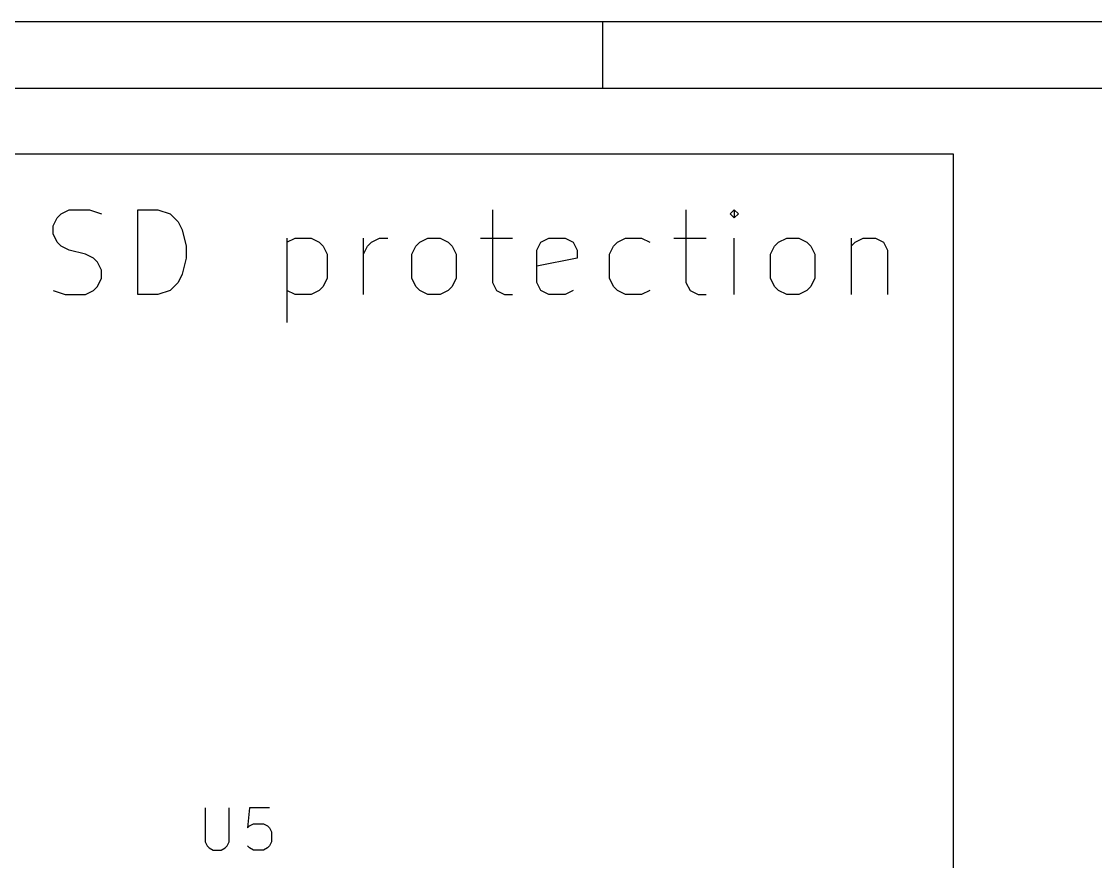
# Model space of a CAD drawing. Extents: x 0.4 to 16.1, y -11.3 to -0.4.
# Drawn here: x 9.549 to 10.818, y -1.386 to -0.394 of the extents above; entities that cross this region are included whole.
import ezdxf

# ---------------------------------------------------------------- set-up
doc = ezdxf.new("R2010")
doc.units = 0
doc.header["$MEASUREMENT"] = 0
for name, color, linetype in [('BLUE3', 171, 'CONTINUOUS'), ('CYAN2', 4, 'CONTINUOUS'), ('RED2', 1, 'CONTINUOUS')]:
    doc.layers.add(name, color=color, linetype=linetype)

msp = doc.modelspace()

# ---------------------------------------------------------------- linework, layer by layer
at = {"layer": 'BLUE3', "linetype": 'CONTINUOUS'}
for p, q in [((5.05, -0.55), (10.65, -0.55)), ((10.65, -0.55), (10.65, -4.65)), ((9.5915, -0.6258), (9.5963, -0.621)), ((9.5963, -0.621), (9.6058, -0.6163)), ((9.6058, -0.6163), (9.6296, -0.6163)), ((9.6296, -0.6163), (9.6439, -0.621)), ((9.6868, -0.7163), (9.6868, -0.6163)), ((9.6868, -0.6163), (9.7106, -0.6163)), ((9.7106, -0.6163), (9.7249, -0.621)), ((9.7249, -0.621), (9.7344, -0.6306)), ((10.1058, -0.6163), (10.1058, -0.702)), ((10.3344, -0.6163), (10.3344, -0.702)), ((10.3915, -0.6163), (10.3868, -0.621)), ((10.3868, -0.621), (10.3915, -0.6258)), ((10.3963, -0.621), (10.3915, -0.6163)), ((10.3915, -0.6163), (10.3915, -0.6258)), ((10.3915, -0.6258), (10.3963, -0.621)), ((9.5868, -0.6353), (9.5915, -0.6258)), ((9.7344, -0.6306), (9.7392, -0.6401)), ((9.5868, -0.6448), (9.5868, -0.6353)), ((9.5915, -0.6544), (9.5868, -0.6448)), ((9.7392, -0.6401), (9.7439, -0.6591)), ((9.5963, -0.6591), (9.5915, -0.6544)), ((9.6058, -0.6639), (9.5963, -0.6591)), ((9.7439, -0.6591), (9.7439, -0.6734)), ((9.863, -0.6496), (9.863, -0.7496)), ((9.863, -0.6544), (9.8725, -0.6496)), ((9.8725, -0.6496), (9.8915, -0.6496)), ((9.8915, -0.6496), (9.9011, -0.6544)), ((9.9011, -0.6544), (9.9058, -0.6591)), ((9.9058, -0.6591), (9.9106, -0.6686)), ((9.9534, -0.7163), (9.9534, -0.6496)), ((9.9534, -0.6686), (9.9582, -0.6591)), ((9.9582, -0.6591), (9.963, -0.6544)), ((9.963, -0.6544), (9.9725, -0.6496)), ((9.9725, -0.6496), (9.982, -0.6496)), ((10.0106, -0.6686), (10.0153, -0.6591)), ((10.0153, -0.6591), (10.0201, -0.6544)), ((10.0201, -0.6544), (10.0296, -0.6496)), ((10.0296, -0.6496), (10.0439, -0.6496)), ((10.0439, -0.6496), (10.0534, -0.6544)), ((10.0534, -0.6544), (10.0582, -0.6591)), ((10.0582, -0.6591), (10.063, -0.6686)), ((10.0915, -0.6496), (10.1296, -0.6496)), ((10.1582, -0.6639), (10.163, -0.6544)), ((10.163, -0.6544), (10.1725, -0.6496)), ((10.1725, -0.6496), (10.1915, -0.6496)), ((10.1915, -0.6496), (10.2011, -0.6544)), ((10.2011, -0.6544), (10.2058, -0.6639)), ((10.2439, -0.6686), (10.2487, -0.6591)), ((10.2487, -0.6591), (10.2534, -0.6544)), ((10.2534, -0.6544), (10.263, -0.6496)), ((10.263, -0.6496), (10.282, -0.6496)), ((10.282, -0.6496), (10.2915, -0.6544)), ((10.3201, -0.6496), (10.3582, -0.6496)), ((10.3915, -0.7163), (10.3915, -0.6496)), ((10.4344, -0.6686), (10.4391, -0.6591)), ((10.4391, -0.6591), (10.4439, -0.6544)), ((10.4439, -0.6544), (10.4534, -0.6496)), ((10.4534, -0.6496), (10.4677, -0.6496)), ((10.4677, -0.6496), (10.4772, -0.6544)), ((10.4772, -0.6544), (10.482, -0.6591)), ((10.482, -0.6591), (10.4868, -0.6686)), ((10.5296, -0.6496), (10.5296, -0.7163)), ((10.5296, -0.6591), (10.5344, -0.6544)), ((10.5344, -0.6544), (10.5439, -0.6496)), ((10.5439, -0.6496), (10.5582, -0.6496)), ((10.5582, -0.6496), (10.5677, -0.6544)), ((10.5677, -0.6544), (10.5725, -0.6639)), ((9.6249, -0.6686), (9.6058, -0.6639)), ((9.6344, -0.6734), (9.6249, -0.6686)), ((9.9106, -0.6686), (9.9106, -0.6972)), ((10.0106, -0.6972), (10.0106, -0.6686)), ((10.063, -0.6686), (10.063, -0.6972)), ((10.1582, -0.702), (10.1582, -0.6639)), ((10.2058, -0.6639), (10.2058, -0.6734)), ((10.2439, -0.6972), (10.2439, -0.6686)), ((10.4344, -0.6972), (10.4344, -0.6686)), ((10.4868, -0.6686), (10.4868, -0.6972)), ((10.5725, -0.6639), (10.5725, -0.7163)), ((9.6392, -0.6782), (9.6344, -0.6734)), ((9.6439, -0.6877), (9.6392, -0.6782)), ((9.7439, -0.6734), (9.7392, -0.6925)), ((10.2058, -0.6734), (10.1582, -0.6829)), ((9.6392, -0.7067), (9.6439, -0.6972)), ((9.6439, -0.6972), (9.6439, -0.6877)), ((9.7392, -0.6925), (9.7344, -0.702)), ((9.9106, -0.6972), (9.9058, -0.7067)), ((10.0153, -0.7067), (10.0106, -0.6972)), ((10.063, -0.6972), (10.0582, -0.7067)), ((10.2487, -0.7067), (10.2439, -0.6972)), ((10.4391, -0.7067), (10.4344, -0.6972)), ((10.4868, -0.6972), (10.482, -0.7067)), ((9.6344, -0.7115), (9.6392, -0.7067)), ((9.7344, -0.702), (9.7249, -0.7115)), ((9.9058, -0.7067), (9.9011, -0.7115)), ((10.0201, -0.7115), (10.0153, -0.7067)), ((10.0582, -0.7067), (10.0534, -0.7115)), ((10.1058, -0.702), (10.1106, -0.7115)), ((10.163, -0.7115), (10.1582, -0.702)), ((10.2534, -0.7115), (10.2487, -0.7067)), ((10.3344, -0.702), (10.3392, -0.7115)), ((10.4439, -0.7115), (10.4391, -0.7067)), ((10.482, -0.7067), (10.4772, -0.7115)), ((9.5868, -0.7115), (9.6011, -0.7163)), ((9.6011, -0.7163), (9.6249, -0.7163)), ((9.6249, -0.7163), (9.6344, -0.7115)), ((9.7106, -0.7163), (9.6868, -0.7163)), ((9.7249, -0.7115), (9.7106, -0.7163)), ((9.8725, -0.7163), (9.863, -0.7115)), ((9.8915, -0.7163), (9.8725, -0.7163)), ((9.9011, -0.7115), (9.8915, -0.7163)), ((10.0296, -0.7163), (10.0201, -0.7115)), ((10.0439, -0.7163), (10.0296, -0.7163)), ((10.0534, -0.7115), (10.0439, -0.7163)), ((10.1106, -0.7115), (10.1201, -0.7163)), ((10.1201, -0.7163), (10.1296, -0.7163)), ((10.1725, -0.7163), (10.163, -0.7115)), ((10.1915, -0.7163), (10.1725, -0.7163)), ((10.2011, -0.7115), (10.1915, -0.7163)), ((10.263, -0.7163), (10.2534, -0.7115)), ((10.282, -0.7163), (10.263, -0.7163)), ((10.2915, -0.7115), (10.282, -0.7163)), ((10.3392, -0.7115), (10.3487, -0.7163)), ((10.3487, -0.7163), (10.3582, -0.7163)), ((10.4534, -0.7163), (10.4439, -0.7115)), ((10.4677, -0.7163), (10.4534, -0.7163)), ((10.4772, -0.7115), (10.4677, -0.7163))]:
    msp.add_line(p, q, dxfattribs=at)
at = {"layer": 'CYAN2', "linetype": 'CONTINUOUS'}
for p, q in [((9.7663, -1.3228), (9.7663, -1.3633)), ((9.7663, -1.3228), (9.7663, -1.3633)), ((9.7949, -1.3633), (9.7949, -1.3228)), ((9.7949, -1.3633), (9.7949, -1.3228)), ((9.8187, -1.3228), (9.8163, -1.3466)), ((9.8187, -1.3228), (9.8163, -1.3466)), ((9.8425, -1.3228), (9.8187, -1.3228)), ((9.8425, -1.3228), (9.8187, -1.3228)), ((9.8163, -1.3466), (9.8187, -1.3442)), ((9.8163, -1.3466), (9.8187, -1.3442)), ((9.8187, -1.3442), (9.8234, -1.3419)), ((9.8187, -1.3442), (9.8234, -1.3419)), ((9.8234, -1.3419), (9.8353, -1.3419)), ((9.8234, -1.3419), (9.8353, -1.3419)), ((9.8353, -1.3419), (9.8401, -1.3442)), ((9.8353, -1.3419), (9.8401, -1.3442)), ((9.8401, -1.3442), (9.8425, -1.3466)), ((9.8401, -1.3442), (9.8425, -1.3466)), ((9.8425, -1.3466), (9.8449, -1.3514)), ((9.8425, -1.3466), (9.8449, -1.3514)), ((9.8449, -1.3514), (9.8449, -1.3633)), ((9.8449, -1.3514), (9.8449, -1.3633)), ((9.7663, -1.3633), (9.7687, -1.368)), ((9.7663, -1.3633), (9.7687, -1.368)), ((9.7687, -1.368), (9.771, -1.3704)), ((9.7687, -1.368), (9.771, -1.3704)), ((9.7901, -1.3704), (9.7925, -1.368)), ((9.7901, -1.3704), (9.7925, -1.368)), ((9.7925, -1.368), (9.7949, -1.3633)), ((9.7925, -1.368), (9.7949, -1.3633)), ((9.8187, -1.3704), (9.8163, -1.368)), ((9.8187, -1.3704), (9.8163, -1.368)), ((9.8425, -1.368), (9.8401, -1.3704)), ((9.8425, -1.368), (9.8401, -1.3704)), ((9.8449, -1.3633), (9.8425, -1.368)), ((9.8449, -1.3633), (9.8425, -1.368)), ((9.771, -1.3704), (9.7758, -1.3728)), ((9.771, -1.3704), (9.7758, -1.3728)), ((9.7758, -1.3728), (9.7853, -1.3728)), ((9.7758, -1.3728), (9.7853, -1.3728)), ((9.7853, -1.3728), (9.7901, -1.3704)), ((9.7853, -1.3728), (9.7901, -1.3704)), ((9.8234, -1.3728), (9.8187, -1.3704)), ((9.8234, -1.3728), (9.8187, -1.3704)), ((9.8353, -1.3728), (9.8234, -1.3728)), ((9.8353, -1.3728), (9.8234, -1.3728)), ((9.8401, -1.3704), (9.8353, -1.3728)), ((9.8401, -1.3704), (9.8353, -1.3728))]:
    msp.add_line(p, q, dxfattribs=at)
at = {"layer": 'RED2', "linetype": 'CONTINUOUS'}
for p, q in [((0.3937, -0.3937), (16.1413, -0.3937)), ((10.2362, -0.4724), (10.2362, -0.3937)), ((0.4724, -0.4724), (16.0626, -0.4724))]:
    msp.add_line(p, q, dxfattribs=at)

doc.saveas('drawing.dxf')
